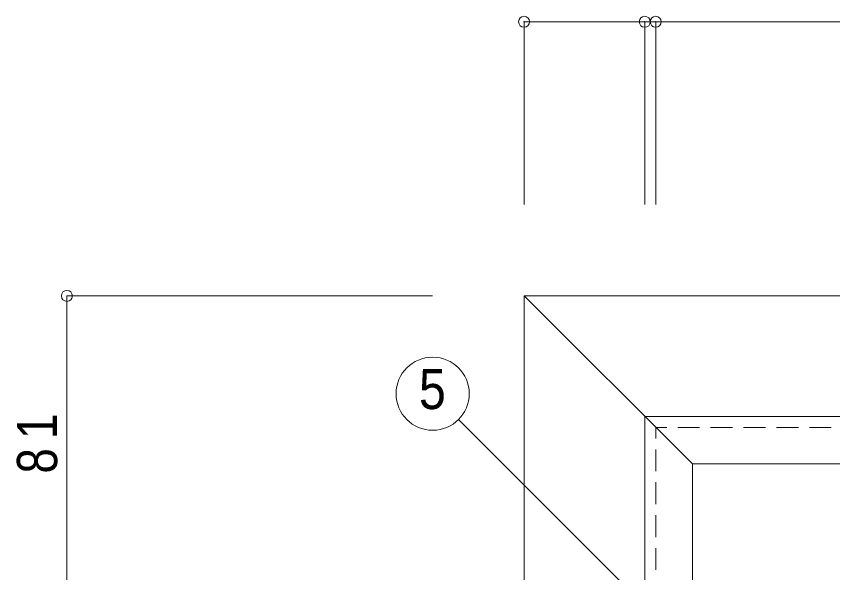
# Model space of a CAD drawing. Units: millimetres at full size, sheet at 1:5; details may follow other scales. Extents: x -4786 to 1000, y -688 to 1008.
# Drawn here: x 11.2 to 234.4, y 246.2 to 398.5 of the extents above; entities that cross this region are included whole.
import ezdxf
from ezdxf.enums import TextEntityAlignment as Align

# ---------------------------------------------------------------- set-up
doc = ezdxf.new("R2010")
doc.units = ezdxf.units.MM
doc.header["$LTSCALE"] = 5
doc.header["$PDMODE"] = 32
doc.header["$PDSIZE"] = 3
doc.linetypes.add('DASHED1', pattern=[1.8, 1.2, -0.6])
for name, color, linetype, lineweight in [('2-0_ＫＢ製品', 2, 'Continuous', 9), ('2-3_寸法', 4, 'Continuous', 9), ('2-4_引出線字', 4, 'Continuous', 9), ('2-5_文字', 7, 'Continuous', 9), ('2-A_ベース', 3, 'Continuous', 9)]:
    doc.layers.add(name, color=color, linetype=linetype, lineweight=lineweight)
doc.styles.add('HGｺﾞｼｯｸM', font='')
doc.styles.get('HGｺﾞｼｯｸM').set_extended_font_data('HGｺﾞｼｯｸM')

msp = doc.modelspace()

# ---------------------------------------------------------------- linework, layer by layer
at = {"layer": '2-0_ＫＢ製品', "linetype": 'DASHED1'}
for p in [(486, 286), (186, -14)]:
    msp.add_line(p, (186, 286), dxfattribs=at)
at = {"layer": '2-3_寸法'}
for p, q in [((150, 397), (183, 397)), ((150, 397), (150, 347)), ((183, 397), (183, 347)), ((183, 397), (186, 397)), ((186, 397), (186, 347)), ((186, 397), (241, 397)), ((25, 322), (25, 241)), ((25, 322), (125, 322))]:
    msp.add_line(p, q, dxfattribs=at)
for p in [(150, 397), (183, 397), (186, 397), (25, 322)]:
    msp.add_point(p, dxfattribs=at)
at = {"layer": '2-4_引出線字'}
msp.add_line((209.224, 211), (132.071, 288.153), dxfattribs=at)
msp.add_circle((125, 295.224), 10, dxfattribs=at)
at = {"layer": '2-A_ベース'}
for p, q in [((150, 322), (522, 322)), ((150, 322), (196, 276)), ((489, 289), (183, 289)), ((183, 241), (183, 289)), ((196, -4), (196, 276)), ((476, 276), (196, 276))]:
    msp.add_line(p, q, dxfattribs=at)
msp.add_lwpolyline([(522, -50), (150, -50), (150, 322)], dxfattribs=at)

# ---------------------------------------------------------------- texts
at = {"layer": '2-3_寸法', "color": 7, "insert": (22.5, 273.375), "char_height": 11, "attachment_point": 7, "rotation": 90, "style": 'HGｺﾞｼｯｸM'}
msp.add_mtext('\\T1.36;\\W0.85;81', dxfattribs=at)
at = {"layer": '2-5_文字', "style": 'HGｺﾞｼｯｸM', "width": 0.9}
msp.add_text('5', height=11, dxfattribs=at).set_placement((121.25, 287.724), align=Align.BOTTOM_LEFT)

doc.saveas('drawing.dxf')
